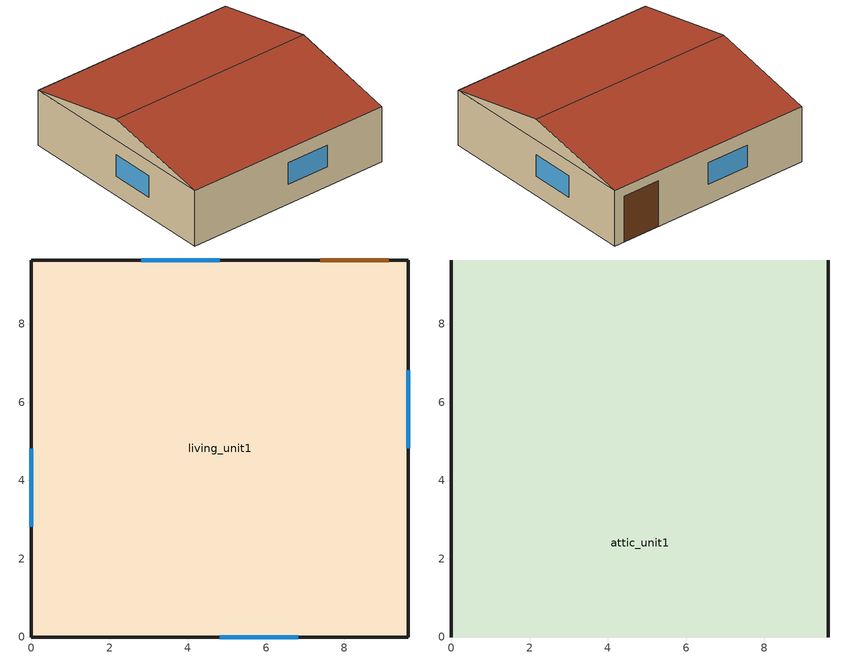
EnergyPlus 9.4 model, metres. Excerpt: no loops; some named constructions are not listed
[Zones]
living_unit1
 floor ground (Interior Floor): 0,0 0,9.63 9.63,9.63 9.63,0 z0.12
 wall outside (Exterior Wall): 0,0 9.63,0 9.63,9.63 0,9.63 0,0 z0.12:2.7
 window (Exterior Window): 4.82,0 6.82,0 / 4.81,9.63 2.81,9.63 / 9.63,4.82 9.63,6.82 / 0,4.81 0,2.81 z1.04:2.04
 door (Exterior Door): 9.13,9.63 7.39,9.63 z0.12:2.26
 ceiling to attic_unit1 (Interior Ceiling): 0,0 9.63,0 9.63,9.63 0,9.63 z2.7
attic_unit1
 wall outside (Gable_end): 9.63,0,2.7 9.63,9.63,2.7 9.63,4.82,3.7; 0,9.63,2.7 0,0,2.7 0,4.82,3.7
 roof outside (Exterior Roof): 0,0,2.7 9.63,0,2.7 9.63,4.82,3.7 0,4.82,3.7; 9.63,9.63,2.7 0,9.63,2.7 0,4.82,3.7 9.63,4.82,3.7
[Schedule:Day:List]
Week5Day3ClothesDryerSch: No, 15, 0, 0, 0, 0, 0, 0, 0, 0, 0, 0, 0, 0, 0, 0, 0, 0, 0, 0, 0, 0, 0, 0, 0, 0, 0, 0, 0, 0, 0, 0, 0, 0, 0, 0, 0, 0, 0, 0, 0, 0, 0, 0, 0, 0, 0, 0, 0, 0, 0, 0, 0, 0, 0, 0, 0, 0, 0, 0, 1, 1, 1, 1, 0, 0, 0, 0, 0, 0, 0, 0, 0, 0, 0, 0, 0, 0, 0, 0, 0, 0, 0, 0, 0, 0, 0, 0, 0, 0, 0, 0, 0, 0, 0, 0, 0, 0
Week5Day5ClothesDryerSch; Week46Day5ClothesDryerSch: No, 15, 0, 0, 0, 0, 0, 0, 0, 0, 0, 0, 0, 0, 0, 0, 0, 0, 0, 0, 0, 0, 0, 0, 0, 0, 0, 0, 0, 0, 0, 0, 0, 0, 0, 0, 0, 0, 0, 0, 0, 0, 0, 0, 0, 0, 0, 1, 1, 1, 1, 0, 0, 0, 0, 0, 0, 0, 0, 0, 0, 0, 0, 0, 0, 0, 0, 0, 0, 0, 0, 0, 0, 0, 0, 0, 0, 0, 0, 0, 0, 0, 0, 0, 0, 0, 0, 0, 0, 0, 0, 0, 0, 0, 0, 0, 0, 0
Week6Day1ClothesDryerSch; Week19Day3ClothesDryerSch; Week35Day1ClothesDryerSch: No, 15, 0, 0, 0, 0, 0, 0, 0, 0, 0, 0, 0, 0, 0, 0, 0, 0, 0, 0, 0, 0, 0, 0, 0, 0, 0, 0, 0, 0, 0, 0, 0, 0, 0, 0, 0, 0, 0, 0, 0, 0, 0, 0, 0, 0, 0, 0, 0, 0, 0, 0, 1, 1, 1, 1, 0, 0, 0, 0, 0, 0, 0, 0, 0, 0, 0, 0, 0, 0, 0, 0, 0, 0, 0, 0, 0, 0, 0, 0, 0, 0, 0, 0, 0, 0, 0, 0, 0, 0, 0, 0, 0, 0, 0, 0, 0, 0
Week8Day0ClothesDryerSch: No, 15, 0, 0, 0, 0, 0, 0, 0, 0, 0, 0, 0, 0, 0, 0, 0, 0, 0, 0, 0, 0, 0, 0, 0, 0, 0, 0, 0, 0, 0, 0, 0, 0, 0, 0, 0, 0, 0, 0, 0, 0, 0, 0, 1, 1, 1, 1, 0, 1, 1, 1, 1, 0, 0, 0, 0, 0, 0, 0, 0, 0, 0, 0, 0, 0, 0, 0, 0, 0, 0, 0, 0, 0, 0, 0, 0, 0, 0, 0, 0, 1, 1, 1, 1, 0, 0, 0, 0, 0, 0, 0, 0, 0, 0, 0, 0, 0
Week8Day1ClothesDryerSch; Week49Day3ClothesDryerSch: No, 15, 0, 0, 0, 0, 0, 0, 0, 0, 0, 0, 0, 0, 0, 0, 0, 0, 0, 0, 0, 0, 0, 0, 0, 0, 0, 0, 0, 0, 0, 0, 0, 0, 0, 0, 0, 0, 0, 0, 0, 0, 0, 0, 0, 0, 0, 0, 0, 0, 0, 0, 0, 0, 0, 0, 0, 0, 0, 0, 0, 0, 0, 0, 0, 0, 0, 0, 1, 1, 1, 1, 0, 0, 0, 0, 0, 0, 0, 0, 0, 0, 0, 0, 0, 0, 0, 0, 0, 0, 0, 0, 0, 0, 0, 0, 0, 0
Week8Day2ClothesDryerSch: No, 15, 0, 0, 0, 0, 0, 0, 0, 0, 0, 0, 0, 0, 0, 0, 0, 0, 0, 0, 0, 0, 0, 0, 0, 0, 0, 1, 1, 1, 1, 0, 0, 0, 0, 0, 0, 0, 0, 1, 1, 1, 1, 0, 0, 0, 0, 0, 0, 1, 1, 1, 1, 0, 0, 0, 0, 0, 0, 0, 0, 0, 0, 0, 0, 0, 0, 0, 0, 0, 0, 0, 0, 0, 0, 0, 0, 0, 0, 1, 1, 1, 1, 0, 0, 0, 0, 0, 0, 0, 0, 0, 0, 0, 0, 0, 0, 0
Week8Day3ClothesDryerSch; Week24Day4ClothesDryerSch: No, 15, 0, 0, 0, 0, 0, 0, 0, 0, 0, 0, 0, 0, 0, 0, 0, 0, 0, 0, 0, 0, 0, 0, 0, 0, 0, 0, 0, 0, 0, 0, 0, 0, 0, 0, 0, 0, 0, 0, 0, 0, 0, 0, 0, 0, 0, 0, 0, 0, 0, 0, 0, 0, 0, 1, 1, 1, 1, 0, 0, 0, 0, 0, 0, 0, 0, 0, 0, 0, 0, 0, 0, 0, 0, 0, 0, 0, 0, 0, 0, 0, 0, 0, 0, 0, 0, 0, 0, 0, 0, 0, 0, 0, 0, 0, 0, 0
Week8Day4ClothesDryerSch: No, 15, 0, 0, 0, 0, 0, 0, 0, 0, 0, 0, 0, 0, 0, 0, 0, 0, 0, 0, 0, 0, 0, 0, 0, 0, 0, 0, 0, 0, 0, 0, 0, 0, 0, 0, 0, 0, 0, 0, 0, 0, 0, 0, 0, 0, 0, 0, 1, 1, 1, 1, 0, 0, 0, 0, 0, 0, 0, 0, 0, 0, 0, 0, 1, 1, 1, 1, 0, 0, 0, 0, 0, 0, 0, 0, 0, 0, 0, 0, 0, 0, 0, 0, 0, 0, 0, 0, 0, 0, 0, 0, 0, 0, 0, 0, 0, 0
Week8Day5ClothesDryerSch: No, 15, 0, 0, 0, 0, 0, 0, 0, 0, 0, 0, 0, 0, 0, 0, 0, 0, 0, 0, 0, 0, 0, 0, 0, 0, 0, 0, 0, 0, 0, 0, 0, 0, 0, 0, 0, 0, 0, 0, 0, 0, 0, 0, 1, 1, 1, 1, 0, 0, 0, 0, 0, 0, 0, 1, 1, 1, 1, 0, 0, 0, 0, 0, 0, 0, 0, 0, 0, 0, 0, 0, 0, 0, 0, 0, 0, 0, 0, 0, 0, 0, 0, 0, 0, 0, 0, 0, 0, 0, 0, 0, 0, 0, 0, 0, 0, 0
Week8Day6ClothesDryerSch: No, 15, 0, 0, 0, 0, 0, 0, 0, 0, 0, 0, 0, 0, 0, 0, 0, 0, 0, 0, 0, 0, 0, 0, 0, 0, 0, 0, 0, 0, 0, 0, 0, 0, 0, 0, 0, 0, 0, 0, 0, 0, 0, 0, 0, 1, 1, 1, 1, 0, 0, 0, 0, 0, 0, 0, 0, 0, 0, 0, 0, 0, 0, 0, 0, 0, 0, 0, 0, 0, 0, 0, 0, 0, 0, 0, 0, 0, 0, 0, 0, 0, 0, 0, 0, 0, 0, 0, 0, 0, 0, 0, 0, 0, 0, 0, 0, 0
Week9Day6ClothesDryerSch; Week12Day6ClothesDryerSch; Week37Day0ClothesDryerSch: No, 15, 0, 0, 0, 0, 0, 0, 0, 0, 0, 0, 0, 0, 0, 0, 0, 0, 0, 0, 0, 0, 0, 0, 0, 0, 0, 0, 0, 0, 0, 0, 0, 0, 0, 0, 0, 0, 0, 0, 0, 0, 0, 0, 0, 0, 0, 0, 0, 0, 1, 1, 1, 1, 0, 0, 0, 0, 0, 0, 0, 0, 0, 0, 0, 0, 0, 0, 0, 0, 0, 0, 0, 0, 0, 0, 0, 0, 0, 0, 0, 0, 0, 0, 0, 0, 0, 0, 0, 0, 0, 0, 0, 0, 0, 0, 0, 0
Week10Day2ClothesDryerSch: No, 15, 0, 1, 1, 1, 1, 0, 0, 0, 0, 0, 0, 0, 0, 0, 0, 0, 0, 0, 0, 0, 0, 0, 0, 0, 0, 0, 0, 0, 0, 0, 0, 0, 0, 0, 0, 0, 0, 0, 0, 0, 0, 0, 0, 0, 0, 0, 0, 0, 0, 0, 0, 0, 0, 0, 0, 0, 0, 0, 0, 0, 0, 0, 0, 0, 0, 0, 0, 0, 0, 0, 0, 0, 0, 0, 0, 0, 0, 0, 0, 0, 0, 0, 0, 0, 0, 0, 0, 0, 0, 0, 0, 0, 0, 0, 0, 0
Week10Day4ClothesDryerSch; Week39Day6ClothesDryerSch: No, 15, 0, 0, 0, 0, 0, 0, 0, 0, 0, 0, 0, 0, 0, 0, 0, 0, 0, 0, 0, 0, 0, 0, 0, 0, 0, 0, 0, 0, 0, 0, 0, 0, 0, 0, 0, 0, 0, 0, 0, 0, 0, 0, 0, 0, 0, 0, 0, 0, 0, 0, 0, 0, 0, 0, 0, 0, 0, 0, 0, 0, 0, 0, 1, 1, 1, 1, 0, 0, 0, 0, 0, 0, 0, 0, 0, 0, 0, 0, 0, 0, 0, 0, 0, 0, 0, 0, 0, 0, 0, 0, 0, 0, 0, 0, 0, 0
Week10Day5ClothesDryerSch: No, 15, 0, 0, 0, 0, 0, 0, 0, 0, 0, 0, 0, 0, 0, 0, 0, 0, 0, 0, 0, 0, 0, 0, 0, 0, 0, 0, 0, 0, 0, 0, 0, 0, 0, 0, 0, 0, 0, 0, 0, 0, 0, 0, 0, 0, 0, 0, 0, 0, 0, 0, 0, 0, 0, 0, 0, 0, 0, 0, 0, 0, 0, 0, 0, 0, 0, 0, 0, 0, 0, 0, 0, 0, 0, 0, 0, 0, 0, 0, 0, 0, 0, 0, 0, 0, 0, 0, 0, 0, 0, 0, 1, 1, 1, 1, 0, 0
Week10Day6ClothesDryerSch: No, 15, 0, 0, 0, 0, 0, 0, 0, 0, 0, 0, 0, 0, 0, 0, 0, 0, 0, 0, 0, 0, 0, 0, 0, 0, 0, 0, 0, 0, 1, 1, 1, 1, 0, 0, 0, 0, 0, 0, 0, 0, 0, 0, 0, 0, 0, 0, 0, 0, 1, 1, 1, 1, 0, 0, 0, 0, 0, 0, 0, 0, 0, 0, 0, 0, 0, 0, 0, 0, 0, 0, 0, 0, 0, 0, 0, 0, 0, 0, 0, 0, 0, 0, 0, 0, 0, 0, 0, 0, 0, 0, 0, 0, 0, 0, 0, 0
Week11Day3ClothesDryerSch: No, 15, 0, 0, 0, 0, 0, 0, 0, 0, 0, 0, 0, 0, 0, 0, 0, 0, 0, 0, 0, 0, 0, 0, 0, 0, 0, 0, 0, 0, 0, 0, 0, 0, 0, 0, 0, 0, 0, 0, 0, 0, 0, 1, 1, 1, 1, 0, 0, 0, 0, 0, 0, 0, 0, 0, 0, 0, 0, 1, 1, 1, 1, 0, 0, 0, 0, 0, 0, 0, 0, 0, 0, 0, 0, 0, 0, 0, 0, 0, 0, 0, 0, 0, 0, 0, 0, 0, 0, 0, 0, 0, 0, 0, 0, 0, 0, 0
Week11Day5ClothesDryerSch: No, 15, 0, 0, 0, 0, 0, 0, 0, 0, 0, 0, 0, 0, 0, 0, 0, 0, 0, 0, 0, 0, 0, 0, 0, 0, 0, 1, 1, 1, 1, 0, 0, 0, 0, 0, 0, 0, 0, 0, 0, 0, 0, 0, 0, 0, 0, 0, 0, 0, 0, 0, 0, 0, 0, 0, 0, 0, 0, 0, 0, 0, 0, 0, 0, 0, 0, 0, 0, 0, 1, 1, 1, 1, 0, 0, 0, 0, 0, 0, 0, 0, 0, 0, 0, 0, 0, 0, 0, 0, 0, 0, 0, 0, 0, 0, 0, 0
Week11Day6ClothesDryerSch: No, 15, 0, 0, 0, 0, 0, 0, 0, 0, 0, 0, 0, 0, 0, 0, 0, 0, 0, 0, 0, 0, 0, 0, 0, 0, 0, 0, 0, 0, 1, 1, 1, 1, 0, 0, 0, 0, 0, 1, 1, 1, 1, 0, 0, 0, 0, 0, 0, 0, 0, 0, 0, 0, 0, 0, 0, 0, 0, 0, 0, 0, 0, 0, 0, 0, 0, 0, 0, 0, 0, 0, 0, 0, 0, 0, 0, 0, 0, 0, 0, 0, 0, 0, 0, 0, 0, 0, 0, 0, 0, 0, 0, 0, 0, 0, 0, 0
Week12Day0ClothesDryerSch; Week13Day4ClothesDryerSch; Week31Day4ClothesDryerSch: No, 15, 0, 0, 0, 0, 0, 0, 0, 0, 0, 0, 0, 0, 0, 0, 0, 0, 0, 0, 0, 0, 0, 0, 0, 0, 0, 0, 0, 0, 0, 0, 0, 0, 0, 0, 0, 0, 0, 0, 0, 0, 0, 0, 0, 0, 0, 0, 0, 0, 0, 0, 0, 0, 0, 0, 0, 0, 0, 0, 0, 0, 0, 0, 0, 1, 1, 1, 1, 0, 0, 0, 0, 0, 0, 0, 0, 0, 0, 0, 0, 0, 0, 0, 0, 0, 0, 0, 0, 0, 0, 0, 0, 0, 0, 0, 0, 0
Week12Day1ClothesDryerSch; Week45Day0ClothesDryerSch: No, 15, 0, 0, 0, 0, 0, 0, 0, 0, 0, 0, 0, 0, 0, 0, 0, 0, 0, 0, 0, 0, 0, 0, 0, 0, 0, 0, 0, 0, 0, 0, 0, 0, 0, 0, 0, 0, 0, 0, 0, 0, 0, 0, 0, 0, 0, 0, 0, 0, 0, 0, 0, 0, 0, 0, 0, 0, 0, 0, 0, 0, 0, 0, 0, 0, 0, 0, 0, 0, 0, 0, 0, 0, 0, 0, 0, 0, 0, 0, 0, 0, 0, 1, 1, 1, 1, 0, 0, 0, 0, 0, 0, 0, 0, 0, 0, 0
Week12Day2ClothesDryerSch; Week22Day3ClothesDryerSch; Week44Day4ClothesDryerSch: No, 15, 0, 0, 0, 0, 0, 0, 0, 0, 0, 0, 0, 0, 0, 0, 0, 0, 0, 0, 0, 0, 0, 0, 0, 0, 0, 0, 0, 0, 0, 0, 0, 0, 0, 0, 0, 0, 1, 1, 1, 1, 0, 0, 0, 0, 0, 0, 0, 0, 0, 0, 0, 0, 0, 0, 0, 0, 0, 0, 0, 0, 0, 0, 0, 0, 0, 0, 0, 0, 0, 0, 0, 0, 0, 0, 0, 0, 0, 0, 0, 0, 0, 0, 0, 0, 0, 0, 0, 0, 0, 0, 0, 0, 0, 0, 0, 0
Week12Day4ClothesDryerSch; Week21Day4ClothesDryerSch; Week29Day2ClothesDryerSch; Week42Day2ClothesDryerSch: No, 15, 0, 0, 0, 0, 0, 0, 0, 0, 0, 0, 0, 0, 0, 0, 0, 0, 0, 0, 0, 0, 0, 0, 0, 0, 0, 0, 0, 0, 0, 0, 0, 0, 0, 0, 0, 0, 0, 0, 0, 0, 0, 0, 0, 0, 0, 0, 0, 0, 0, 0, 0, 0, 0, 0, 0, 0, 0, 0, 0, 0, 0, 0, 0, 0, 0, 0, 0, 0, 0, 0, 0, 0, 0, 0, 1, 1, 1, 1, 0, 0, 0, 0, 0, 0, 0, 0, 0, 0, 0, 0, 0, 0, 0, 0, 0, 0
Week13Day0ClothesDryerSch; Week19Day4ClothesDryerSch; Week47Day1ClothesDryerSch: No, 15, 0, 0, 0, 0, 0, 0, 0, 0, 0, 0, 0, 0, 0, 0, 0, 0, 0, 0, 0, 0, 0, 0, 0, 0, 0, 0, 0, 0, 0, 0, 0, 0, 0, 0, 0, 0, 0, 0, 0, 0, 0, 0, 0, 0, 1, 1, 1, 1, 0, 0, 0, 0, 0, 0, 0, 0, 0, 0, 0, 0, 0, 0, 0, 0, 0, 0, 0, 0, 0, 0, 0, 0, 0, 0, 0, 0, 0, 0, 0, 0, 0, 0, 0, 0, 0, 0, 0, 0, 0, 0, 0, 0, 0, 0, 0, 0
Week13Day5ClothesDryerSch; Week16Day1ClothesDryerSch; Week18Day4ClothesDryerSch: No, 15, 0, 0, 0, 0, 0, 0, 0, 0, 0, 0, 0, 0, 0, 0, 0, 0, 0, 0, 1, 1, 1, 1, 0, 0, 0, 0, 0, 0, 0, 0, 0, 0, 0, 0, 0, 0, 0, 0, 0, 0, 0, 0, 0, 0, 0, 0, 0, 0, 0, 0, 0, 0, 0, 0, 0, 0, 0, 0, 0, 0, 0, 0, 0, 0, 0, 0, 0, 0, 0, 0, 0, 0, 0, 0, 0, 0, 0, 0, 0, 0, 0, 0, 0, 0, 0, 0, 0, 0, 0, 0, 0, 0, 0, 0, 0, 0
Week13Day6ClothesDryerSch: No, 15, 0, 0, 0, 0, 0, 0, 0, 0, 0, 0, 0, 0, 0, 0, 0, 0, 0, 0, 0, 0, 0, 0, 0, 0, 0, 0, 0, 0, 0, 0, 0, 0, 0, 0, 0, 0, 0, 0, 0, 0, 0, 0, 0, 0, 0, 0, 0, 0, 0, 0, 0, 0, 0, 0, 0, 0, 0, 0, 0, 0, 0, 0, 0, 0, 0, 0, 0, 0, 0, 0, 0, 0, 0, 0, 0, 0, 0, 0, 0, 0, 1, 1, 1, 1, 0, 0, 0, 0, 0, 0, 0, 0, 0, 0, 0, 0
Week14Day3ClothesDryerSch; Week24Day0ClothesDryerSch; Week36Day1ClothesDryerSch; Week46Day0ClothesDryerSch; Week50Day5ClothesDryerSch: No, 15, 0, 0, 0, 0, 0, 0, 0, 0, 0, 0, 0, 0, 0, 0, 0, 0, 0, 0, 0, 0, 0, 0, 0, 0, 0, 0, 0, 0, 0, 0, 0, 0, 0, 0, 0, 0, 0, 1, 1, 1, 1, 0, 0, 0, 0, 0, 0, 0, 0, 0, 0, 0, 0, 0, 0, 0, 0, 0, 0, 0, 0, 0, 0, 0, 0, 0, 0, 0, 0, 0, 0, 0, 0, 0, 0, 0, 0, 0, 0, 0, 0, 0, 0, 0, 0, 0, 0, 0, 0, 0, 0, 0, 0, 0, 0, 0
Week14Day5ClothesDryerSch: No, 15, 0, 0, 0, 0, 0, 0, 0, 0, 0, 0, 0, 0, 0, 0, 0, 0, 0, 0, 0, 0, 0, 0, 0, 0, 0, 0, 0, 0, 0, 0, 0, 0, 0, 0, 0, 0, 0, 0, 0, 0, 0, 0, 0, 0, 0, 0, 0, 0, 0, 0, 0, 0, 0, 0, 0, 0, 0, 0, 0, 0, 0, 0, 0, 0, 0, 0, 0, 0, 0, 0, 0, 0, 0, 0, 0, 0, 0, 0, 0, 0, 0, 0, 0, 0, 0, 0, 0, 0, 1, 1, 1, 1, 0, 0, 0, 0
Week15Day0ClothesDryerSch; Week48Day0ClothesDryerSch: No, 15, 0, 0, 0, 0, 0, 0, 0, 0, 0, 0, 0, 0, 0, 0, 0, 0, 0, 0, 0, 0, 0, 0, 0, 0, 0, 0, 0, 0, 0, 0, 0, 0, 0, 0, 0, 0, 0, 0, 0, 0, 0, 0, 0, 0, 0, 0, 0, 0, 0, 0, 0, 0, 0, 0, 0, 1, 1, 1, 1, 0, 0, 0, 0, 0, 0, 0, 0, 0, 0, 0, 0, 0, 0, 0, 0, 0, 0, 0, 0, 0, 0, 0, 0, 0, 0, 0, 0, 0, 0, 0, 0, 0, 0, 0, 0, 0
Week16Day3ClothesDryerSch; Week29Day1ClothesDryerSch; Week30Day5ClothesDryerSch: No, 15, 0, 0, 0, 0, 0, 0, 0, 0, 0, 0, 0, 0, 0, 0, 0, 0, 0, 0, 0, 0, 0, 0, 0, 0, 0, 0, 0, 0, 0, 0, 0, 0, 0, 0, 0, 0, 0, 0, 0, 0, 0, 0, 0, 0, 0, 0, 0, 0, 0, 0, 0, 0, 0, 0, 0, 0, 0, 0, 0, 0, 0, 0, 0, 0, 0, 0, 0, 0, 0, 0, 0, 0, 0, 0, 0, 0, 0, 0, 0, 1, 1, 1, 1, 0, 0, 0, 0, 0, 0, 0, 0, 0, 0, 0, 0, 0
Week16Day5ClothesDryerSch; Week18Day3ClothesDryerSch; Week23Day1ClothesDryerSch; Week43Day5ClothesDryerSch: No, 15, 0, 0, 0, 0, 0, 0, 0, 0, 0, 0, 0, 0, 0, 0, 0, 0, 0, 0, 0, 0, 0, 0, 0, 0, 0, 0, 0, 0, 0, 0, 0, 0, 0, 0, 0, 0, 0, 0, 0, 0, 1, 1, 1, 1, 0, 0, 0, 0, 0, 0, 0, 0, 0, 0, 0, 0, 0, 0, 0, 0, 0, 0, 0, 0, 0, 0, 0, 0, 0, 0, 0, 0, 0, 0, 0, 0, 0, 0, 0, 0, 0, 0, 0, 0, 0, 0, 0, 0, 0, 0, 0, 0, 0, 0, 0, 0
Week17Day3ClothesDryerSch: No, 15, 0, 0, 0, 0, 0, 0, 0, 0, 0, 0, 0, 0, 0, 0, 0, 0, 0, 0, 0, 0, 0, 0, 0, 0, 0, 0, 0, 0, 0, 0, 0, 0, 0, 0, 0, 0, 0, 0, 0, 0, 0, 0, 0, 0, 0, 0, 0, 1, 1, 1, 1, 0, 1, 1, 1, 1, 0, 0, 0, 0, 0, 0, 0, 0, 0, 0, 0, 1, 1, 1, 1, 0, 0, 0, 0, 0, 0, 0, 0, 0, 0, 0, 0, 0, 0, 0, 0, 0, 0, 0, 0, 0, 0, 0, 0, 0
Week18Day5ClothesDryerSch: No, 15, 0, 0, 0, 0, 0, 0, 0, 0, 0, 0, 0, 0, 0, 0, 0, 0, 0, 0, 0, 0, 0, 0, 0, 0, 0, 0, 0, 1, 1, 1, 1, 0, 0, 0, 0, 0, 0, 0, 0, 0, 0, 0, 0, 0, 0, 0, 0, 0, 0, 0, 0, 0, 0, 1, 1, 1, 1, 0, 0, 0, 0, 0, 0, 0, 0, 0, 0, 0, 0, 0, 0, 0, 0, 0, 0, 0, 0, 0, 0, 0, 0, 0, 0, 0, 0, 0, 0, 0, 0, 0, 0, 0, 0, 0, 0, 0
Week19Day5ClothesDryerSch: No, 15, 0, 0, 0, 0, 0, 0, 0, 0, 0, 0, 0, 0, 0, 0, 0, 0, 0, 0, 0, 0, 0, 0, 0, 0, 0, 0, 0, 0, 0, 0, 0, 0, 0, 0, 0, 0, 0, 0, 0, 0, 0, 1, 1, 1, 1, 0, 0, 0, 0, 0, 0, 0, 0, 0, 0, 0, 0, 0, 0, 0, 0, 0, 0, 0, 0, 0, 0, 0, 0, 0, 0, 0, 0, 0, 0, 0, 0, 0, 0, 0, 0, 0, 0, 0, 0, 0, 0, 0, 0, 0, 0, 0, 0, 0, 0, 0
Week20Day2ClothesDryerSch: No, 15, 0, 0, 0, 0, 0, 0, 0, 0, 0, 0, 0, 0, 0, 0, 0, 0, 0, 0, 0, 0, 0, 0, 0, 0, 0, 0, 0, 0, 0, 0, 0, 0, 0, 0, 0, 0, 0, 0, 0, 0, 0, 0, 0, 0, 0, 0, 0, 0, 0, 0, 0, 0, 0, 0, 0, 0, 0, 0, 0, 0, 0, 0, 0, 0, 0, 0, 0, 0, 0, 0, 0, 0, 0, 0, 0, 0, 0, 0, 0, 0, 0, 0, 0, 0, 0, 1, 1, 1, 1, 0, 0, 0, 0, 0, 0, 0
Week20Day5ClothesDryerSch: No, 15, 0, 0, 0, 0, 0, 0, 0, 0, 0, 0, 0, 0, 0, 0, 0, 0, 0, 0, 0, 0, 0, 0, 0, 0, 0, 0, 0, 0, 0, 0, 0, 0, 0, 0, 0, 0, 0, 0, 0, 0, 0, 0, 0, 0, 0, 0, 0, 0, 0, 0, 0, 0, 0, 0, 0, 0, 0, 0, 0, 0, 0, 0, 0, 0, 0, 0, 0, 0, 1, 1, 1, 1, 0, 0, 0, 0, 0, 0, 0, 0, 0, 0, 0, 0, 0, 0, 0, 0, 0, 0, 0, 0, 0, 0, 0, 0
Week21Day0ClothesDryerSch; Week35Day5ClothesDryerSch: No, 15, 0, 0, 0, 0, 0, 0, 0, 0, 0, 0, 0, 0, 0, 0, 0, 0, 0, 0, 0, 0, 0, 0, 0, 0, 0, 0, 0, 0, 0, 0, 0, 0, 0, 0, 1, 1, 1, 1, 0, 0, 0, 0, 0, 0, 0, 0, 0, 0, 0, 0, 0, 0, 0, 0, 0, 0, 0, 0, 0, 0, 0, 0, 0, 0, 0, 0, 0, 0, 0, 0, 0, 0, 0, 0, 0, 0, 0, 0, 0, 0, 0, 0, 0, 0, 0, 0, 0, 0, 0, 0, 0, 0, 0, 0, 0, 0
Week21Day2ClothesDryerSch; Week34Day0ClothesDryerSch; Week50Day1ClothesDryerSch: No, 15, 0, 0, 0, 0, 0, 0, 0, 0, 0, 0, 0, 0, 0, 0, 0, 0, 0, 0, 0, 0, 0, 0, 0, 0, 0, 0, 0, 0, 0, 0, 0, 0, 0, 0, 0, 0, 0, 0, 0, 0, 0, 0, 0, 0, 0, 0, 0, 0, 0, 0, 0, 0, 0, 0, 0, 0, 0, 0, 0, 0, 0, 0, 0, 0, 0, 0, 0, 0, 0, 0, 0, 0, 0, 0, 0, 0, 0, 0, 1, 1, 1, 1, 0, 0, 0, 0, 0, 0, 0, 0, 0, 0, 0, 0, 0, 0
Week21Day3ClothesDryerSch: No, 15, 0, 0, 0, 0, 0, 0, 0, 0, 0, 0, 0, 0, 0, 0, 0, 0, 0, 0, 0, 0, 0, 0, 0, 0, 0, 0, 0, 0, 0, 0, 0, 0, 0, 0, 0, 0, 0, 0, 0, 0, 0, 0, 0, 0, 0, 0, 0, 0, 0, 1, 1, 1, 1, 0, 0, 0, 0, 0, 0, 1, 1, 1, 1, 0, 0, 0, 0, 0, 0, 0, 0, 0, 0, 0, 0, 0, 0, 0, 0, 0, 0, 0, 0, 0, 0, 0, 0, 0, 0, 0, 0, 0, 0, 0, 0, 0
Week21Day5ClothesDryerSch: No, 15, 0, 0, 0, 0, 0, 0, 0, 0, 0, 0, 0, 0, 0, 0, 0, 0, 0, 0, 0, 0, 0, 0, 0, 0, 0, 0, 0, 1, 1, 1, 1, 0, 0, 0, 0, 0, 0, 0, 0, 0, 0, 0, 0, 0, 0, 0, 0, 0, 0, 0, 0, 0, 0, 0, 0, 0, 0, 0, 0, 0, 0, 0, 0, 0, 1, 1, 1, 1, 0, 0, 0, 0, 0, 0, 0, 0, 0, 0, 0, 0, 0, 0, 1, 1, 1, 1, 0, 0, 0, 0, 0, 0, 0, 0, 0, 0
Week21Day6ClothesDryerSch; Week28Day2ClothesDryerSch: No, 15, 0, 0, 0, 0, 0, 0, 0, 0, 0, 0, 0, 0, 0, 0, 0, 0, 0, 0, 0, 0, 0, 0, 0, 0, 0, 0, 0, 0, 0, 0, 0, 0, 0, 0, 0, 0, 0, 0, 1, 1, 1, 1, 1, 1, 1, 1, 0, 0, 0, 0, 0, 0, 0, 0, 0, 0, 0, 0, 0, 0, 0, 0, 0, 0, 0, 0, 0, 0, 0, 0, 0, 0, 0, 0, 0, 0, 0, 0, 0, 0, 0, 0, 0, 0, 0, 0, 0, 0, 0, 0, 0, 0, 0, 0, 0, 0
Week22Day1ClothesDryerSch: No, 15, 0, 0, 0, 0, 0, 0, 0, 0, 0, 0, 0, 0, 0, 0, 0, 0, 0, 0, 0, 0, 0, 0, 0, 0, 0, 0, 0, 0, 0, 0, 0, 0, 0, 0, 0, 0, 0, 0, 0, 0, 0, 0, 0, 0, 0, 0, 0, 0, 0, 0, 0, 0, 0, 0, 0, 0, 1, 1, 1, 1, 0, 0, 0, 0, 0, 0, 0, 0, 0, 0, 0, 0, 0, 0, 0, 0, 0, 0, 0, 0, 0, 0, 0, 0, 0, 0, 0, 0, 0, 0, 0, 0, 0, 0, 0, 0
Week22Day2ClothesDryerSch; Week40Day1ClothesDryerSch: No, 15, 0, 0, 0, 0, 0, 0, 0, 0, 0, 0, 0, 0, 0, 0, 0, 0, 0, 0, 0, 0, 0, 0, 0, 0, 0, 0, 0, 0, 0, 0, 0, 0, 0, 0, 0, 0, 0, 0, 0, 0, 0, 0, 0, 0, 0, 0, 0, 0, 0, 0, 0, 0, 0, 0, 0, 0, 0, 0, 0, 0, 0, 0, 0, 0, 0, 0, 0, 0, 0, 0, 0, 0, 0, 0, 0, 0, 0, 1, 1, 1, 1, 0, 0, 0, 0, 0, 0, 0, 0, 0, 0, 0, 0, 0, 0, 0
Week22Day4ClothesDryerSch: No, 15, 0, 0, 0, 0, 0, 0, 0, 0, 0, 0, 0, 0, 0, 0, 0, 0, 0, 0, 0, 0, 0, 0, 0, 0, 0, 0, 0, 0, 0, 1, 1, 1, 1, 0, 0, 0, 0, 0, 0, 0, 0, 0, 0, 0, 0, 0, 0, 0, 0, 0, 0, 0, 0, 0, 0, 0, 0, 0, 0, 0, 0, 0, 0, 0, 0, 0, 0, 0, 0, 0, 0, 0, 0, 0, 0, 0, 0, 0, 0, 0, 0, 0, 0, 0, 0, 0, 0, 0, 0, 0, 0, 0, 0, 0, 0, 0
Week23Day4ClothesDryerSch; Week29Day6ClothesDryerSch; Week46Day1ClothesDryerSch: No, 15, 0, 0, 0, 0, 0, 0, 0, 0, 0, 0, 0, 0, 0, 0, 0, 0, 0, 0, 0, 0, 0, 0, 0, 0, 0, 0, 0, 0, 0, 0, 0, 0, 0, 0, 0, 0, 0, 0, 0, 0, 0, 0, 0, 0, 0, 0, 0, 0, 0, 0, 0, 0, 0, 0, 0, 0, 0, 0, 0, 0, 0, 0, 0, 0, 0, 0, 0, 0, 0, 0, 0, 0, 0, 0, 0, 0, 0, 0, 0, 0, 0, 0, 0, 0, 1, 1, 1, 1, 0, 0, 0, 0, 0, 0, 0, 0
Week23Day5ClothesDryerSch; Week34Day5ClothesDryerSch: No, 15, 0, 0, 0, 0, 0, 0, 0, 0, 0, 0, 0, 0, 0, 0, 0, 0, 0, 0, 0, 0, 0, 0, 0, 0, 0, 0, 0, 0, 0, 0, 0, 0, 0, 0, 0, 0, 0, 0, 0, 0, 0, 0, 0, 0, 0, 0, 0, 0, 0, 0, 0, 1, 1, 1, 1, 0, 0, 0, 0, 0, 0, 0, 0, 0, 0, 0, 0, 0, 0, 0, 0, 0, 0, 0, 0, 0, 0, 0, 0, 0, 0, 0, 0, 0, 0, 0, 0, 0, 0, 0, 0, 0, 0, 0, 0, 0
Week23Day6ClothesDryerSch: No, 15, 0, 0, 0, 0, 0, 0, 0, 0, 0, 0, 0, 0, 0, 0, 0, 0, 0, 0, 0, 0, 0, 0, 0, 0, 0, 0, 0, 0, 0, 0, 0, 0, 0, 0, 0, 0, 0, 0, 0, 0, 0, 0, 0, 0, 0, 0, 0, 0, 0, 0, 0, 0, 0, 0, 0, 0, 0, 0, 0, 0, 1, 1, 1, 1, 0, 0, 1, 1, 1, 1, 0, 0, 0, 0, 0, 0, 0, 0, 0, 0, 0, 0, 0, 0, 0, 0, 0, 0, 0, 0, 0, 0, 0, 0, 0, 0
Week24Day1ClothesDryerSch: No, 15, 0, 0, 0, 0, 0, 0, 0, 0, 0, 0, 0, 0, 0, 0, 0, 0, 0, 0, 0, 0, 0, 0, 0, 0, 0, 0, 0, 0, 0, 0, 0, 0, 0, 0, 0, 0, 0, 0, 0, 0, 0, 0, 0, 0, 0, 0, 0, 0, 0, 0, 0, 0, 0, 0, 0, 0, 0, 0, 0, 0, 0, 0, 0, 0, 0, 0, 0, 0, 0, 0, 0, 0, 0, 0, 0, 0, 0, 0, 0, 0, 0, 0, 0, 0, 0, 0, 1, 1, 1, 1, 0, 0, 0, 0, 0, 0
Week25Day0ClothesDryerSch: No, 15, 0, 0, 0, 0, 0, 0, 0, 0, 0, 0, 0, 0, 0, 0, 0, 0, 0, 0, 0, 0, 0, 0, 0, 0, 0, 0, 0, 0, 0, 0, 0, 0, 0, 0, 0, 0, 0, 0, 0, 0, 0, 0, 0, 0, 0, 0, 0, 0, 0, 0, 0, 0, 0, 0, 0, 0, 0, 0, 0, 0, 0, 0, 0, 0, 0, 0, 0, 0, 0, 0, 0, 0, 0, 0, 0, 0, 0, 0, 0, 0, 0, 0, 0, 1, 1, 1, 1, 0, 0, 0, 0, 0, 0, 0, 0, 0
Week25Day1ClothesDryerSch: No, 15, 0, 0, 0, 0, 0, 0, 0, 0, 0, 0, 0, 0, 0, 0, 0, 0, 0, 0, 0, 0, 0, 0, 0, 0, 0, 0, 0, 1, 1, 1, 1, 0, 0, 0, 0, 0, 0, 0, 0, 0, 0, 0, 0, 0, 0, 0, 0, 0, 0, 0, 0, 0, 0, 0, 0, 0, 0, 0, 0, 0, 0, 0, 0, 0, 1, 1, 1, 1, 0, 0, 0, 0, 0, 0, 0, 0, 0, 0, 0, 0, 0, 0, 0, 0, 0, 0, 0, 0, 0, 0, 0, 0, 0, 0, 0, 0
Week25Day2ClothesDryerSch: No, 15, 0, 0, 0, 0, 0, 0, 0, 0, 0, 0, 0, 0, 0, 0, 0, 0, 0, 0, 0, 0, 0, 0, 0, 0, 0, 0, 0, 0, 0, 0, 0, 0, 0, 0, 0, 0, 0, 0, 0, 0, 1, 1, 1, 1, 0, 0, 0, 0, 0, 0, 0, 0, 0, 0, 0, 0, 0, 0, 0, 0, 0, 0, 0, 0, 1, 1, 1, 1, 0, 0, 0, 0, 0, 0, 0, 0, 0, 0, 0, 0, 0, 0, 0, 0, 0, 0, 0, 0, 0, 0, 0, 0, 0, 0, 0, 0
Week25Day3ClothesDryerSch; Week28Day1ClothesDryerSch: No, 15, 0, 0, 0, 0, 0, 0, 0, 0, 0, 0, 0, 0, 0, 0, 0, 0, 0, 0, 0, 0, 0, 0, 0, 0, 0, 0, 0, 0, 0, 0, 0, 1, 1, 1, 1, 0, 0, 0, 0, 0, 0, 0, 0, 0, 0, 0, 0, 0, 0, 0, 0, 0, 0, 0, 0, 0, 0, 0, 0, 0, 0, 0, 0, 0, 0, 0, 0, 0, 0, 0, 0, 0, 0, 0, 0, 0, 0, 0, 0, 0, 0, 0, 0, 0, 0, 0, 0, 0, 0, 0, 0, 0, 0, 0, 0, 0
Week25Day4ClothesDryerSch: No, 15, 0, 0, 0, 0, 0, 0, 0, 0, 0, 0, 0, 0, 0, 0, 0, 0, 0, 0, 0, 0, 0, 0, 0, 0, 0, 0, 0, 0, 0, 0, 0, 0, 0, 0, 0, 0, 0, 0, 0, 0, 0, 0, 0, 0, 0, 0, 0, 0, 0, 1, 1, 1, 1, 0, 0, 0, 0, 0, 0, 0, 0, 1, 1, 1, 1, 0, 0, 0, 0, 0, 0, 0, 0, 0, 0, 0, 0, 0, 0, 0, 0, 0, 0, 0, 0, 0, 0, 0, 0, 0, 0, 0, 0, 0, 0, 0
Week25Day5ClothesDryerSch; Week45Day5ClothesDryerSch: No, 15, 0, 0, 0, 0, 0, 0, 0, 0, 0, 0, 0, 0, 0, 0, 0, 0, 0, 0, 0, 0, 0, 0, 0, 0, 0, 0, 0, 1, 1, 1, 1, 0, 0, 0, 0, 0, 0, 0, 0, 0, 0, 0, 0, 0, 0, 0, 0, 0, 0, 0, 0, 0, 0, 0, 0, 0, 0, 0, 0, 0, 0, 0, 0, 0, 0, 0, 0, 0, 0, 0, 0, 0, 0, 0, 0, 0, 0, 0, 0, 0, 0, 0, 0, 0, 0, 0, 0, 0, 0, 0, 0, 0, 0, 0, 0, 0
Week25Day6ClothesDryerSch: No, 15, 0, 0, 0, 0, 0, 0, 0, 0, 0, 0, 0, 0, 0, 0, 0, 0, 0, 0, 0, 0, 0, 0, 0, 0, 0, 0, 0, 0, 0, 0, 0, 0, 0, 0, 0, 0, 0, 0, 0, 0, 0, 0, 0, 0, 0, 0, 0, 0, 0, 0, 0, 0, 1, 1, 1, 1, 0, 0, 0, 0, 0, 0, 0, 0, 0, 0, 0, 0, 0, 0, 0, 0, 0, 0, 0, 0, 0, 0, 0, 0, 0, 0, 0, 0, 0, 0, 0, 0, 0, 0, 0, 0, 0, 0, 0, 0
Week26Day0ClothesDryerSch; Week43Day3ClothesDryerSch: No, 15, 0, 0, 0, 0, 0, 0, 0, 0, 0, 0, 0, 0, 0, 0, 0, 0, 0, 0, 0, 0, 0, 0, 0, 0, 0, 0, 0, 0, 0, 0, 0, 0, 0, 0, 0, 0, 0, 0, 0, 0, 0, 0, 1, 1, 1, 1, 0, 0, 0, 0, 0, 0, 0, 0, 0, 0, 0, 0, 0, 0, 0, 0, 0, 0, 0, 0, 0, 0, 0, 0, 0, 0, 0, 0, 0, 0, 0, 0, 0, 0, 0, 0, 0, 0, 0, 0, 0, 0, 0, 0, 0, 0, 0, 0, 0, 0
Week26Day1ClothesDryerSch: No, 15, 0, 0, 0, 0, 0, 0, 0, 0, 0, 0, 0, 0, 0, 0, 0, 0, 0, 0, 0, 0, 0, 0, 0, 0, 0, 0, 0, 0, 0, 0, 0, 0, 0, 0, 0, 0, 0, 1, 1, 1, 1, 0, 0, 0, 0, 1, 1, 1, 1, 0, 0, 0, 0, 0, 0, 0, 0, 0, 0, 0, 0, 0, 0, 0, 0, 0, 0, 0, 0, 0, 0, 0, 0, 0, 0, 0, 0, 0, 0, 0, 0, 0, 0, 0, 0, 0, 0, 0, 0, 0, 0, 0, 0, 0, 0, 0
Week26Day4ClothesDryerSch: No, 15, 0, 0, 0, 0, 0, 0, 0, 0, 0, 0, 0, 0, 0, 0, 0, 0, 0, 0, 0, 0, 0, 0, 0, 0, 0, 0, 0, 0, 0, 0, 0, 0, 0, 0, 0, 0, 0, 0, 0, 0, 0, 0, 0, 0, 0, 0, 0, 0, 0, 0, 0, 0, 0, 0, 0, 0, 0, 1, 1, 1, 1, 0, 1, 1, 1, 1, 0, 0, 0, 0, 0, 0, 0, 0, 0, 0, 0, 0, 0, 0, 0, 0, 0, 0, 0, 0, 0, 0, 0, 0, 0, 0, 0, 0, 0, 0
Week26Day5ClothesDryerSch: No, 15, 0, 0, 0, 0, 0, 0, 0, 0, 0, 0, 0, 0, 0, 0, 0, 0, 0, 0, 0, 0, 0, 0, 0, 0, 0, 0, 0, 0, 0, 0, 0, 0, 0, 0, 0, 0, 0, 1, 1, 1, 1, 0, 0, 0, 0, 0, 0, 0, 0, 0, 0, 0, 0, 0, 1, 1, 1, 1, 0, 0, 0, 0, 0, 0, 0, 0, 0, 0, 0, 0, 0, 0, 0, 0, 0, 0, 0, 0, 0, 0, 0, 0, 0, 0, 0, 0, 0, 0, 0, 0, 0, 0, 0, 0, 0, 0
Week26Day6ClothesDryerSch: No, 15, 0, 0, 0, 0, 0, 0, 0, 0, 0, 0, 0, 0, 0, 0, 0, 0, 0, 0, 0, 0, 0, 0, 0, 0, 0, 0, 0, 0, 0, 0, 0, 0, 0, 0, 0, 0, 0, 0, 0, 0, 0, 0, 0, 0, 0, 0, 0, 0, 0, 0, 0, 0, 0, 0, 0, 0, 0, 0, 0, 0, 1, 1, 1, 1, 0, 0, 0, 0, 0, 0, 0, 0, 0, 0, 0, 0, 0, 0, 0, 0, 0, 0, 0, 0, 0, 0, 0, 0, 0, 0, 0, 0, 0, 0, 0, 0
Week28Day4ClothesDryerSch; Week39Day1ClothesDryerSch; Week44Day3ClothesDryerSch: No, 15, 0, 0, 0, 0, 0, 0, 0, 0, 0, 0, 0, 0, 0, 0, 0, 0, 0, 0, 0, 0, 0, 0, 0, 0, 0, 0, 0, 0, 0, 0, 0, 0, 0, 0, 0, 0, 0, 0, 0, 0, 0, 0, 0, 0, 0, 0, 1, 1, 1, 1, 0, 0, 0, 0, 0, 0, 0, 0, 0, 0, 0, 0, 0, 0, 0, 0, 0, 0, 0, 0, 0, 0, 0, 0, 0, 0, 0, 0, 0, 0, 0, 0, 0, 0, 0, 0, 0, 0, 0, 0, 0, 0, 0, 0, 0, 0
Week28Day5ClothesDryerSch: No, 15, 0, 0, 0, 0, 0, 0, 0, 0, 0, 0, 0, 0, 0, 0, 0, 0, 0, 0, 0, 0, 0, 0, 0, 0, 0, 0, 0, 0, 0, 0, 0, 0, 0, 0, 0, 0, 0, 0, 0, 0, 0, 0, 0, 0, 0, 0, 0, 0, 0, 0, 0, 0, 0, 0, 0, 0, 0, 0, 0, 0, 0, 0, 0, 0, 0, 0, 0, 1, 1, 1, 1, 0, 0, 0, 0, 0, 0, 0, 0, 0, 0, 0, 0, 0, 0, 0, 0, 0, 0, 0, 0, 0, 0, 0, 0, 0
Week30Day0ClothesDryerSch: No, 15, 0, 0, 0, 0, 0, 0, 0, 0, 0, 0, 0, 0, 0, 0, 0, 0, 0, 0, 0, 0, 1, 1, 1, 1, 0, 0, 0, 0, 0, 0, 0, 0, 0, 0, 0, 0, 0, 0, 0, 0, 0, 0, 0, 0, 0, 0, 0, 0, 0, 0, 0, 0, 0, 0, 0, 0, 0, 0, 0, 0, 0, 0, 0, 0, 0, 0, 0, 0, 0, 0, 0, 0, 0, 0, 0, 0, 0, 0, 0, 0, 0, 0, 0, 0, 0, 0, 0, 0, 0, 0, 0, 0, 0, 0, 0, 0
Week30Day4ClothesDryerSch; Week37Day4ClothesDryerSch; Week48Day2ClothesDryerSch: No, 15, 0, 0, 0, 0, 0, 0, 0, 0, 0, 0, 0, 0, 0, 0, 0, 0, 0, 0, 0, 0, 0, 0, 0, 0, 0, 0, 0, 0, 0, 0, 0, 0, 0, 0, 0, 0, 0, 0, 0, 0, 0, 0, 0, 0, 0, 0, 0, 1, 1, 1, 1, 0, 0, 0, 0, 0, 0, 0, 0, 0, 0, 0, 0, 0, 0, 0, 0, 0, 0, 0, 0, 0, 0, 0, 0, 0, 0, 0, 0, 0, 0, 0, 0, 0, 0, 0, 0, 0, 0, 0, 0, 0, 0, 0, 0, 0
Week32Day0ClothesDryerSch; Week39Day2ClothesDryerSch; Week41Day6ClothesDryerSch: No, 15, 0, 0, 0, 0, 0, 0, 0, 0, 0, 0, 0, 0, 0, 0, 0, 0, 0, 0, 0, 0, 0, 0, 0, 0, 0, 0, 0, 0, 0, 0, 0, 0, 0, 0, 0, 0, 0, 0, 0, 0, 0, 0, 0, 0, 0, 0, 0, 0, 0, 0, 0, 0, 0, 0, 0, 0, 0, 0, 0, 1, 1, 1, 1, 0, 0, 0, 0, 0, 0, 0, 0, 0, 0, 0, 0, 0, 0, 0, 0, 0, 0, 0, 0, 0, 0, 0, 0, 0, 0, 0, 0, 0, 0, 0, 0, 0
Week32Day2ClothesDryerSch: No, 15, 0, 0, 0, 0, 0, 0, 0, 0, 0, 0, 0, 0, 0, 0, 0, 0, 0, 0, 0, 0, 0, 0, 0, 0, 0, 0, 0, 0, 0, 0, 0, 0, 0, 0, 0, 1, 1, 1, 1, 0, 0, 0, 0, 0, 0, 0, 0, 0, 0, 0, 0, 0, 0, 0, 0, 1, 1, 1, 1, 0, 0, 0, 0, 0, 0, 0, 0, 0, 0, 0, 0, 0, 0, 1, 1, 1, 1, 0, 0, 0, 0, 0, 1, 1, 1, 1, 0, 0, 0, 0, 0, 0, 0, 0, 0, 0
Week32Day4ClothesDryerSch: No, 15, 0, 0, 0, 0, 0, 0, 0, 0, 0, 0, 0, 0, 0, 0, 0, 0, 0, 0, 0, 0, 0, 0, 0, 0, 0, 0, 0, 0, 0, 0, 0, 0, 0, 0, 0, 0, 0, 0, 0, 0, 0, 0, 0, 0, 0, 0, 0, 0, 0, 0, 0, 0, 1, 1, 1, 1, 0, 0, 0, 0, 0, 0, 0, 0, 1, 1, 1, 1, 0, 0, 0, 0, 0, 0, 0, 0, 0, 0, 0, 0, 0, 0, 0, 0, 0, 0, 0, 0, 0, 0, 1, 1, 1, 1, 0, 0
Week32Day5ClothesDryerSch: No, 15, 0, 0, 0, 0, 0, 0, 0, 0, 0, 0, 0, 0, 0, 0, 0, 0, 0, 0, 0, 0, 0, 0, 0, 0, 0, 0, 0, 0, 0, 1, 1, 1, 1, 0, 0, 0, 0, 0, 0, 0, 0, 0, 0, 0, 0, 0, 0, 0, 0, 0, 0, 0, 0, 0, 0, 0, 0, 0, 0, 0, 1, 1, 1, 1, 0, 0, 0, 0, 0, 0, 0, 0, 0, 0, 0, 0, 0, 0, 0, 0, 0, 0, 0, 0, 0, 0, 0, 0, 0, 0, 0, 0, 0, 0, 0, 0
Week32Day6ClothesDryerSch: No, 15, 0, 0, 0, 0, 0, 0, 0, 0, 0, 0, 0, 0, 0, 0, 0, 0, 0, 0, 0, 0, 0, 0, 0, 0, 0, 0, 0, 0, 0, 0, 0, 0, 1, 1, 1, 1, 0, 0, 0, 0, 0, 0, 0, 0, 0, 0, 0, 0, 0, 0, 0, 0, 0, 1, 1, 1, 1, 0, 0, 0, 0, 0, 0, 0, 0, 0, 0, 0, 0, 0, 0, 0, 0, 0, 0, 0, 0, 0, 0, 0, 0, 0, 0, 0, 0, 0, 0, 0, 0, 0, 0, 0, 0, 0, 0, 0
Week34Day1ClothesDryerSch: No, 15, 0, 0, 0, 0, 0, 0, 0, 0, 0, 0, 0, 0, 0, 0, 0, 0, 0, 0, 0, 0, 0, 0, 0, 0, 0, 0, 0, 0, 0, 0, 0, 0, 0, 0, 0, 0, 0, 0, 0, 0, 0, 0, 0, 0, 0, 0, 0, 0, 0, 0, 0, 0, 0, 0, 0, 0, 0, 0, 0, 0, 0, 0, 0, 1, 1, 1, 1, 0, 0, 0, 0, 0, 0, 0, 1, 1, 1, 1, 0, 0, 0, 0, 0, 0, 0, 0, 0, 0, 0, 0, 0, 0, 0, 0, 0, 0
Week34Day2ClothesDryerSch: No, 15, 0, 0, 0, 0, 0, 0, 0, 0, 0, 0, 0, 0, 0, 0, 0, 0, 0, 0, 0, 0, 0, 0, 0, 0, 0, 0, 0, 0, 0, 0, 0, 0, 0, 0, 0, 0, 0, 0, 0, 0, 0, 0, 0, 0, 0, 0, 0, 0, 0, 0, 1, 1, 1, 1, 0, 0, 0, 0, 0, 0, 0, 0, 0, 0, 0, 0, 1, 1, 1, 1, 0, 0, 0, 0, 0, 0, 0, 0, 0, 0, 0, 0, 0, 0, 0, 0, 0, 0, 0, 0, 0, 0, 0, 0, 0, 0
Week34Day4ClothesDryerSch: No, 15, 0, 0, 0, 0, 0, 0, 0, 0, 0, 0, 0, 0, 0, 0, 0, 0, 0, 0, 0, 0, 0, 0, 0, 0, 0, 0, 0, 0, 0, 0, 0, 0, 0, 0, 0, 0, 0, 0, 0, 0, 0, 0, 0, 0, 0, 0, 0, 0, 0, 0, 0, 0, 0, 0, 0, 0, 0, 0, 0, 0, 0, 0, 0, 0, 0, 1, 1, 1, 1, 0, 0, 0, 0, 0, 0, 0, 0, 0, 0, 0, 0, 0, 0, 0, 0, 0, 0, 0, 0, 0, 0, 0, 0, 0, 0, 0
Week35Day2ClothesDryerSch: No, 15, 0, 0, 0, 0, 0, 0, 0, 0, 0, 0, 0, 0, 0, 0, 0, 0, 0, 0, 0, 0, 0, 0, 0, 0, 0, 0, 0, 0, 0, 1, 1, 1, 1, 0, 0, 0, 0, 0, 0, 0, 0, 0, 0, 0, 0, 0, 0, 0, 0, 0, 1, 1, 1, 1, 0, 0, 0, 0, 0, 0, 0, 0, 0, 0, 0, 0, 0, 0, 0, 0, 0, 0, 0, 0, 0, 0, 0, 0, 0, 0, 0, 0, 0, 0, 0, 0, 0, 0, 0, 0, 0, 0, 0, 0, 0, 0
Week35Day6ClothesDryerSch: No, 15, 0, 0, 0, 0, 0, 0, 0, 0, 0, 0, 0, 0, 0, 0, 0, 0, 0, 0, 0, 0, 1, 1, 1, 1, 0, 0, 0, 0, 0, 0, 0, 0, 0, 0, 0, 0, 0, 0, 0, 0, 1, 1, 1, 1, 0, 0, 0, 0, 0, 0, 0, 0, 0, 0, 0, 0, 0, 0, 0, 0, 0, 0, 0, 0, 0, 0, 0, 0, 0, 0, 0, 0, 0, 0, 0, 0, 0, 0, 0, 0, 0, 0, 0, 0, 0, 0, 0, 0, 0, 0, 0, 0, 0, 0, 0, 0
Week38Day2ClothesDryerSch: No, 15, 0, 0, 0, 0, 0, 0, 0, 0, 0, 0, 0, 0, 0, 0, 0, 0, 0, 0, 0, 0, 0, 0, 0, 0, 0, 0, 0, 0, 0, 0, 0, 1, 1, 1, 1, 0, 0, 0, 0, 0, 0, 0, 0, 0, 0, 0, 0, 0, 0, 0, 0, 0, 0, 0, 0, 0, 0, 0, 1, 1, 1, 1, 0, 0, 0, 0, 0, 0, 0, 0, 0, 0, 0, 0, 0, 0, 0, 0, 0, 0, 0, 0, 0, 0, 0, 0, 0, 0, 0, 0, 0, 0, 0, 0, 0, 0
Week38Day4ClothesDryerSch; Week51Day0ClothesDryerSch: No, 15, 0, 0, 0, 0, 0, 0, 0, 0, 0, 0, 0, 0, 0, 0, 0, 0, 0, 0, 0, 0, 0, 0, 0, 0, 0, 0, 0, 0, 0, 0, 0, 0, 0, 0, 0, 0, 0, 0, 1, 1, 1, 1, 0, 0, 0, 0, 0, 0, 0, 0, 0, 0, 0, 0, 0, 0, 0, 0, 0, 0, 0, 0, 0, 0, 0, 0, 0, 0, 0, 0, 0, 0, 0, 0, 0, 0, 0, 0, 0, 0, 0, 0, 0, 0, 0, 0, 0, 0, 0, 0, 0, 0, 0, 0, 0, 0
Week38Day6ClothesDryerSch; Week48Day3ClothesDryerSch: No, 15, 0, 0, 0, 0, 0, 0, 0, 0, 0, 0, 0, 0, 0, 0, 0, 0, 0, 0, 0, 0, 0, 0, 0, 0, 0, 0, 0, 0, 0, 0, 0, 0, 0, 0, 0, 0, 0, 0, 0, 0, 0, 0, 0, 0, 0, 0, 0, 0, 0, 0, 0, 0, 0, 0, 0, 0, 0, 0, 0, 0, 0, 0, 0, 0, 1, 1, 1, 1, 0, 0, 0, 0, 0, 0, 0, 0, 0, 0, 0, 0, 0, 0, 0, 0, 0, 0, 0, 0, 0, 0, 0, 0, 0, 0, 0, 0
Week40Day5ClothesDryerSch: No, 15, 0, 0, 0, 0, 0, 0, 0, 0, 0, 0, 0, 0, 0, 0, 0, 0, 0, 0, 0, 0, 0, 0, 0, 0, 0, 0, 0, 0, 0, 0, 0, 0, 0, 0, 0, 0, 0, 0, 0, 0, 0, 0, 0, 0, 0, 0, 0, 0, 0, 0, 0, 0, 0, 0, 0, 0, 0, 0, 0, 0, 0, 0, 0, 0, 0, 0, 0, 0, 0, 0, 0, 0, 1, 1, 1, 1, 0, 0, 0, 0, 0, 0, 0, 0, 0, 0, 0, 0, 0, 0, 0, 0, 0, 0, 0, 0
Week41Day5ClothesDryerSch: No, 15, 0, 0, 0, 0, 0, 0, 0, 0, 0, 0, 0, 0, 0, 0, 0, 0, 0, 0, 0, 0, 0, 0, 0, 0, 0, 0, 0, 0, 0, 0, 0, 0, 1, 1, 1, 1, 0, 0, 0, 0, 0, 0, 0, 0, 0, 0, 0, 0, 0, 0, 0, 0, 0, 0, 0, 0, 0, 0, 0, 0, 0, 0, 0, 0, 0, 0, 0, 0, 0, 0, 0, 0, 0, 0, 0, 0, 0, 0, 0, 0, 0, 0, 0, 0, 0, 0, 0, 0, 0, 0, 0, 0, 0, 0, 0, 0
Week42Day0ClothesDryerSch: No, 15, 0, 0, 0, 0, 0, 0, 0, 0, 0, 0, 0, 0, 0, 0, 0, 0, 0, 0, 0, 0, 0, 0, 0, 0, 0, 0, 0, 0, 1, 1, 1, 1, 0, 0, 0, 0, 0, 0, 0, 0, 0, 0, 0, 0, 0, 0, 0, 0, 0, 0, 0, 0, 0, 0, 0, 0, 0, 0, 0, 0, 0, 0, 1, 1, 1, 1, 0, 0, 0, 0, 0, 0, 0, 0, 0, 0, 0, 0, 0, 0, 0, 0, 0, 0, 0, 0, 0, 0, 0, 0, 0, 0, 0, 0, 0, 0
Week42Day1ClothesDryerSch: No, 15, 0, 0, 0, 0, 0, 0, 0, 0, 0, 0, 0, 0, 0, 0, 0, 0, 0, 0, 0, 0, 0, 0, 0, 0, 0, 0, 0, 0, 0, 0, 0, 0, 0, 0, 0, 0, 0, 0, 0, 0, 0, 0, 0, 0, 0, 0, 0, 0, 0, 1, 1, 1, 1, 0, 0, 0, 0, 0, 0, 0, 0, 0, 0, 0, 0, 0, 0, 0, 0, 0, 0, 0, 0, 0, 0, 0, 0, 0, 0, 0, 0, 0, 0, 0, 0, 0, 0, 0, 0, 0, 0, 0, 0, 0, 0, 0
Week42Day5ClothesDryerSch: No, 15, 0, 0, 0, 0, 0, 0, 0, 0, 0, 0, 0, 0, 0, 0, 0, 0, 0, 0, 0, 0, 0, 0, 0, 0, 0, 0, 0, 0, 0, 0, 0, 0, 0, 0, 0, 0, 0, 0, 0, 0, 1, 1, 1, 1, 0, 0, 0, 0, 0, 0, 0, 0, 0, 0, 0, 0, 0, 0, 0, 0, 0, 0, 0, 0, 0, 0, 0, 1, 1, 1, 1, 0, 0, 1, 1, 1, 1, 0, 0, 0, 0, 0, 0, 0, 0, 0, 0, 0, 0, 0, 0, 0, 0, 0, 0, 0
Week44Day2ClothesDryerSch: No, 15, 0, 0, 0, 0, 0, 0, 0, 0, 0, 0, 0, 0, 0, 0, 0, 0, 0, 0, 0, 0, 0, 0, 0, 0, 0, 1, 1, 1, 1, 0, 0, 0, 0, 0, 0, 0, 0, 0, 0, 0, 0, 0, 0, 0, 0, 0, 0, 0, 0, 0, 0, 0, 0, 0, 0, 0, 0, 0, 0, 0, 0, 0, 0, 0, 0, 0, 0, 0, 0, 0, 0, 0, 0, 0, 0, 0, 1, 1, 1, 1, 0, 0, 0, 0, 0, 0, 0, 0, 0, 0, 0, 0, 0, 0, 0, 0
Week44Day5ClothesDryerSch: No, 15, 0, 0, 0, 0, 0, 0, 0, 0, 0, 0, 0, 0, 0, 0, 0, 0, 0, 0, 0, 0, 0, 0, 0, 0, 0, 0, 0, 0, 0, 0, 0, 0, 0, 0, 0, 0, 0, 0, 0, 0, 0, 0, 0, 0, 0, 0, 0, 0, 0, 0, 0, 0, 1, 1, 1, 1, 0, 0, 0, 0, 0, 0, 0, 0, 0, 0, 0, 0, 0, 0, 0, 0, 0, 0, 0, 0, 0, 0, 0, 0, 0, 0, 0, 0, 1, 1, 1, 1, 0, 0, 0, 0, 0, 0, 0, 0
Week46Day2ClothesDryerSch: No, 15, 0, 0, 0, 0, 0, 0, 0, 0, 0, 0, 0, 0, 0, 0, 0, 0, 0, 0, 0, 0, 0, 0, 0, 0, 0, 0, 0, 0, 0, 0, 0, 0, 0, 0, 0, 0, 0, 0, 0, 0, 0, 0, 0, 0, 0, 0, 0, 1, 1, 1, 1, 0, 0, 0, 0, 0, 0, 0, 0, 0, 0, 0, 0, 0, 0, 0, 0, 0, 0, 0, 0, 0, 0, 0, 0, 0, 0, 0, 0, 0, 0, 0, 1, 1, 1, 1, 0, 0, 0, 0, 0, 0, 0, 0, 0, 0
Week46Day3ClothesDryerSch: No, 15, 0, 0, 0, 0, 0, 0, 0, 0, 0, 0, 0, 0, 0, 0, 0, 0, 0, 0, 0, 0, 0, 0, 0, 0, 0, 0, 0, 0, 0, 0, 0, 0, 0, 0, 0, 1, 1, 1, 1, 0, 0, 0, 0, 0, 0, 0, 0, 0, 0, 0, 0, 0, 0, 0, 0, 0, 0, 0, 0, 0, 0, 0, 0, 0, 0, 0, 0, 0, 0, 0, 0, 0, 0, 0, 0, 0, 0, 0, 0, 0, 0, 1, 1, 1, 1, 0, 0, 0, 0, 0, 0, 0, 0, 0, 0, 0
Week49Day0ClothesDryerSch: No, 15, 0, 0, 0, 0, 0, 0, 0, 0, 0, 0, 0, 0, 0, 0, 0, 0, 0, 0, 0, 0, 0, 0, 0, 0, 0, 0, 0, 0, 1, 1, 1, 1, 0, 0, 0, 0, 0, 0, 0, 0, 0, 0, 0, 0, 0, 0, 0, 0, 0, 0, 0, 0, 0, 0, 0, 0, 0, 0, 0, 0, 0, 0, 0, 0, 0, 0, 0, 0, 0, 0, 0, 0, 0, 0, 0, 0, 0, 0, 0, 0, 0, 0, 0, 0, 0, 0, 0, 0, 0, 0, 0, 0, 0, 0, 0, 0
Week50Day0ClothesDryerSch: No, 15, 0, 0, 0, 0, 0, 0, 0, 0, 0, 0, 0, 0, 0, 0, 0, 0, 0, 0, 0, 0, 0, 0, 0, 0, 0, 0, 0, 0, 0, 0, 0, 0, 0, 0, 0, 0, 0, 0, 0, 0, 0, 0, 1, 1, 1, 1, 0, 0, 0, 0, 0, 0, 0, 0, 0, 0, 0, 0, 0, 0, 0, 0, 0, 0, 0, 0, 0, 0, 0, 0, 0, 1, 1, 1, 1, 0, 0, 0, 0, 0, 0, 0, 0, 0, 0, 0, 0, 0, 0, 0, 0, 0, 0, 0, 0, 0
Week50Day6ClothesDryerSch: No, 15, 0, 0, 0, 0, 0, 0, 0, 0, 0, 0, 0, 0, 0, 0, 0, 0, 0, 0, 0, 0, 0, 0, 0, 0, 0, 0, 0, 0, 0, 0, 0, 0, 0, 0, 0, 0, 0, 0, 0, 0, 0, 0, 0, 0, 0, 0, 0, 0, 0, 0, 0, 0, 0, 0, 0, 0, 0, 0, 0, 0, 0, 0, 0, 0, 0, 0, 0, 0, 0, 1, 1, 1, 1, 0, 0, 0, 0, 0, 0, 0, 0, 0, 0, 0, 0, 0, 0, 0, 0, 0, 0, 0, 0, 0, 0, 0
Week51Day2ClothesDryerSch: No, 15, 0, 0, 0, 0, 0, 0, 0, 0, 0, 0, 0, 0, 0, 0, 0, 0, 0, 0, 0, 0, 0, 0, 0, 0, 0, 0, 0, 0, 0, 0, 0, 0, 0, 0, 0, 0, 0, 0, 0, 0, 0, 0, 0, 0, 0, 0, 0, 0, 0, 0, 0, 0, 0, 0, 0, 0, 0, 0, 0, 0, 0, 1, 1, 1, 1, 0, 0, 0, 0, 0, 0, 0, 0, 0, 0, 0, 0, 0, 0, 0, 0, 0, 0, 0, 0, 0, 0, 0, 0, 0, 0, 0, 0, 0, 0, 0
Week51Day6ClothesDryerSch: No, 15, 0, 0, 0, 0, 0, 0, 0, 0, 0, 0, 0, 0, 0, 0, 0, 0, 0, 0, 0, 0, 0, 0, 0, 0, 0, 0, 0, 0, 0, 0, 0, 0, 0, 0, 0, 0, 0, 0, 0, 0, 0, 0, 0, 0, 0, 0, 0, 0, 0, 0, 0, 0, 0, 0, 0, 0, 0, 0, 1, 1, 1, 1, 0, 0, 0, 0, 0, 1, 1, 1, 1, 0, 0, 0, 0, 0, 0, 0, 0, 0, 0, 0, 0, 0, 0, 0, 0, 0, 0, 0, 0, 0, 0, 0, 0, 0
Week0Day5CooktopSch: No, 15, 0, 0, 0, 0, 0, 0, 0, 0, 0, 0, 0, 0, 0, 0, 0, 0, 0, 0, 0, 0, 0, 0, 0, 0, 0, 0, 0, 0, 0, 0, 0, 0, 0, 0, 0, 0, 0, 0, 0, 0, 0, 0, 0, 0, 0, 0, 0, 0, 0, 0, 0, 0, 0, 0, 0, 0, 0, 0, 0, 0, 0, 0, 0, 0, 0, 0, 0, 0, 1, 1, 0, 0, 0, 0, 0, 0, 0, 0, 0, 0, 0, 0, 0, 0, 0, 0, 0, 0, 0, 0, 0, 0, 0, 0, 0, 0
